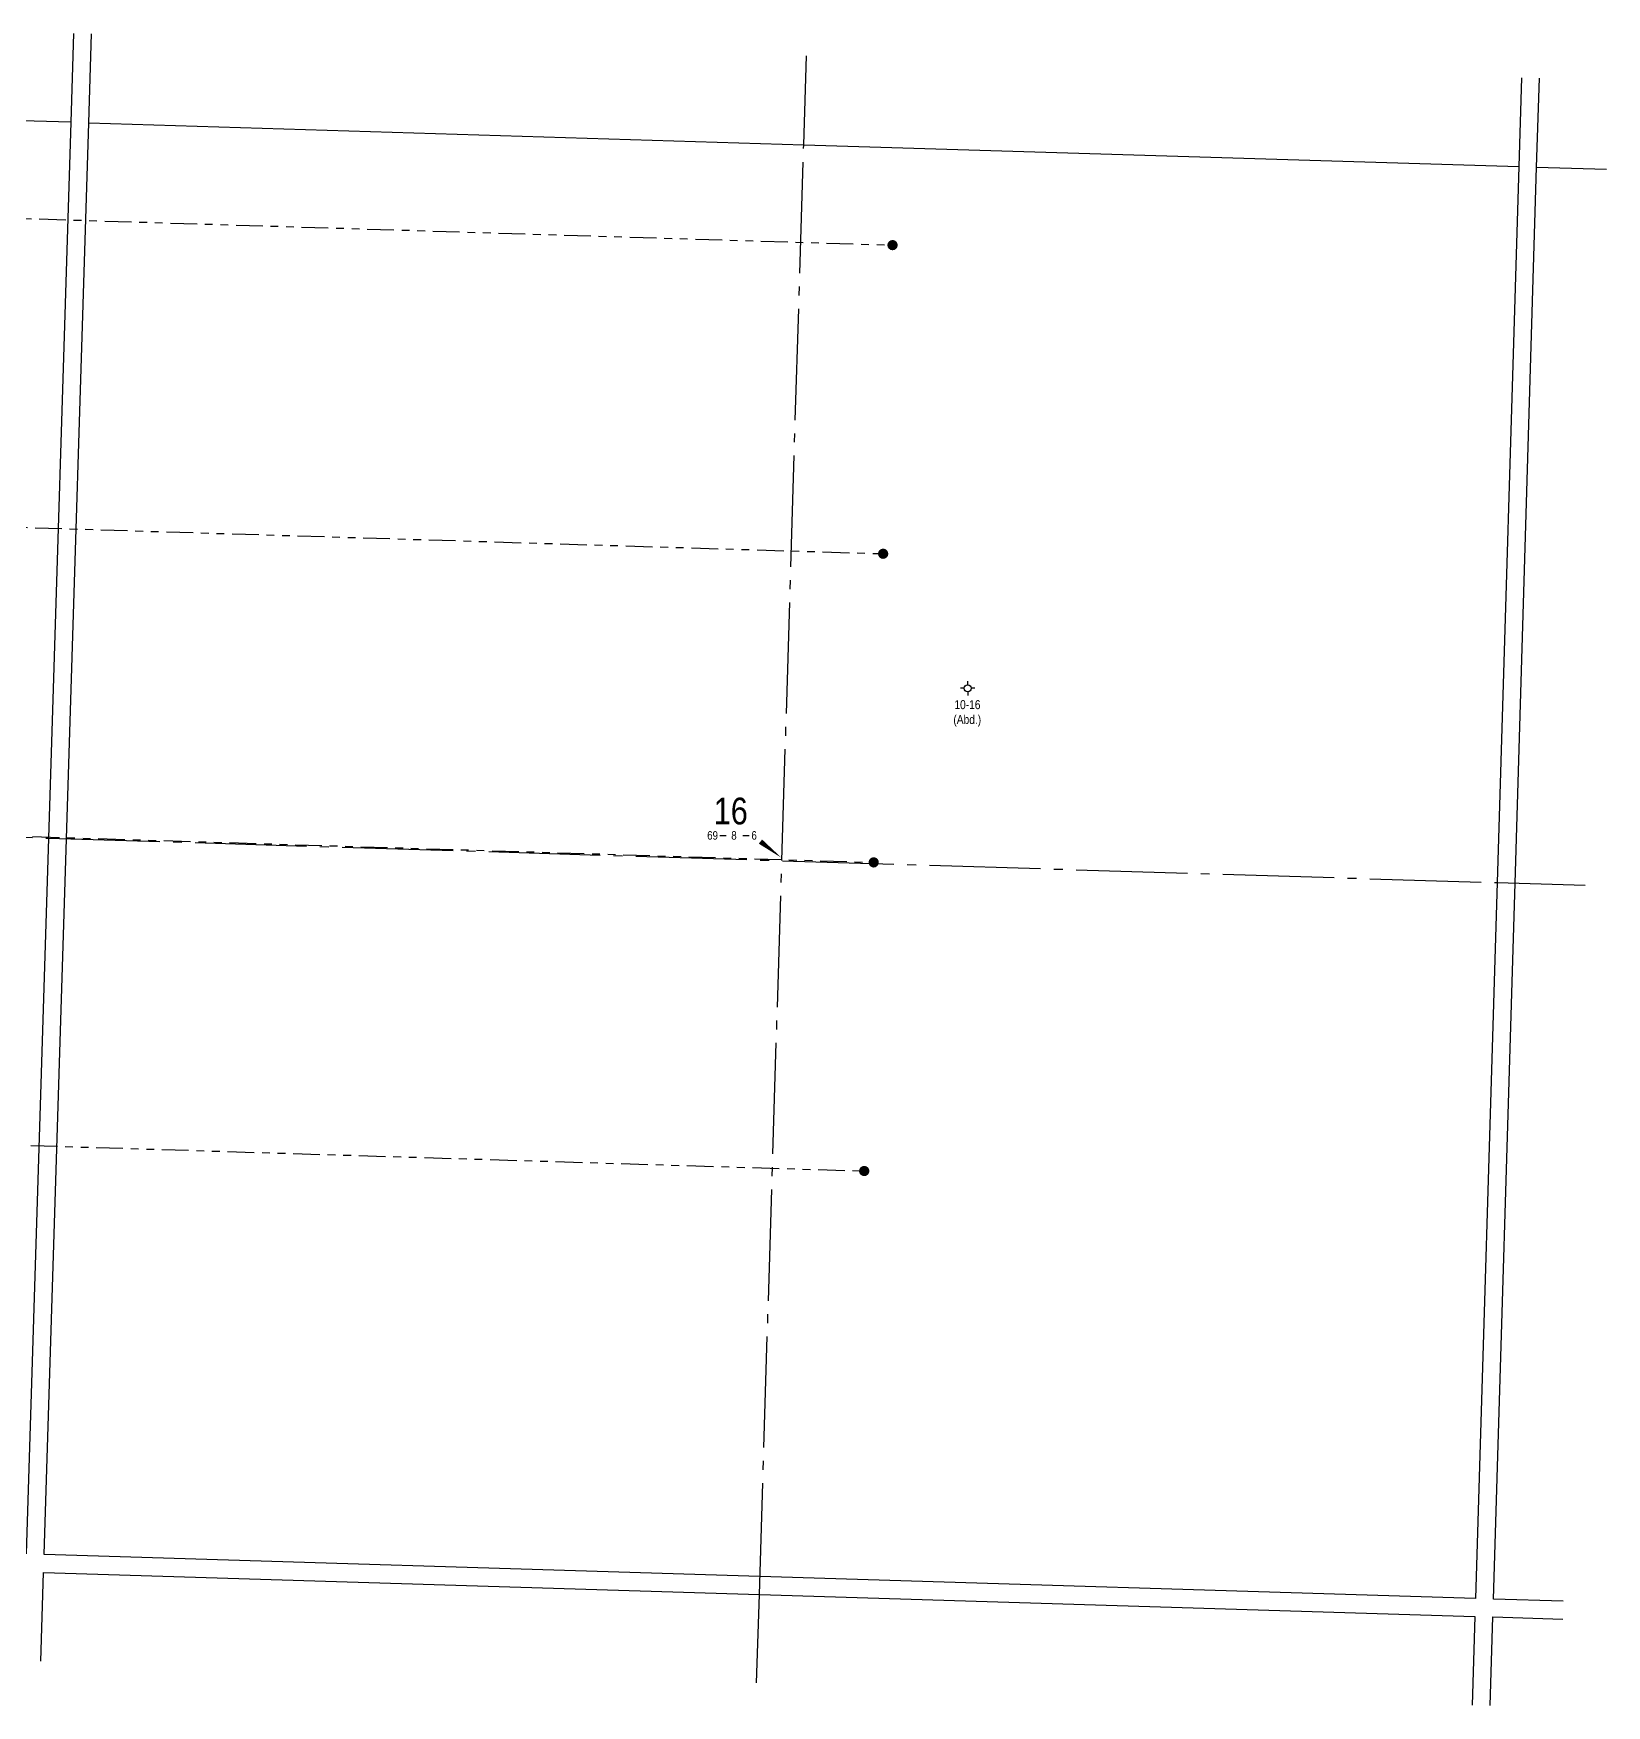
# Model space of a CAD drawing. Extents: x 353684 to 362846, y 6089656 to 6096169.
# Drawn here: x 361079 to 362846, y 6093112 to 6094991 of the extents above; entities that cross this region are included whole.
import ezdxf
from ezdxf.enums import TextEntityAlignment as Align

# ---------------------------------------------------------------- set-up
doc = ezdxf.new("R2010")
doc.units = 0
doc.header["$LTSCALE"] = 5
doc.linetypes.add('foc-DRILLPATH', pattern=[14.75, 6, -1.75, 1.75, -1.75, 1.75, -1.75])
doc.linetypes.add('foc-QUARTERLINE', pattern=[33, 25, -3, 2, -3])
for name, color, linetype in [('10', 1, 'Continuous'), ('9', 3, 'Continuous'), ('ABADATA-DRILL-T', 8, 'Continuous'), ('L-MON', 1, 'Continuous'), ('L-QSEC', 8, 'foc-QUARTERLINE'), ('L-SEC', 7, 'Continuous'), ('L-SECLBL', 7, 'Continuous'), ('P-PDRILLPATH', 12, 'foc-DRILLPATH')]:
    doc.layers.add(name, color=color, linetype=linetype)
doc.styles.add('80L', font='ARIALN.TTF', dxfattribs={"height": 10})
doc.styles.add('SIMPLEX', font='ARIALN.TTF')

# ---------------------------------------------------------------- blocks, each defined once
blk = doc.blocks.new('plbh')
at = {"layer": 'L-MON'}
h = blk.add_hatch(color=255, dxfattribs=at)
h.dxf.hatch_style = 1
edge = h.paths.add_edge_path()
edge.add_arc((0, 0), 1.16, 0, 360)
h = blk.add_hatch(color=256, dxfattribs=at)
h.dxf.hatch_style = 1
h.paths.add_polyline_path([(-0.96, 0, 1), (0.96, 0, 1)])
h.paths.add_polyline_path([(0.91, 0, -1), (-0.91, 0, -1)], flags=16)
h.paths.add_polyline_path([(0.45, 0, -1), (-0.45, 0, -1)], flags=0)
h = blk.add_hatch(color=256, dxfattribs=at)
h.dxf.hatch_style = 1
h.paths.add_polyline_path([(-0.45, 0, 1), (0.45, 0, 1)])
h.paths.add_polyline_path([(0.4, 0, -1), (-0.4, 0, -1)], flags=16)
at = {"layer": 'L-MON', "color": 240}
for radius in [0.96, 0.91, 0.45, 0.4]:
    blk.add_circle((0, 0), radius, dxfattribs=at)
blk = doc.blocks.new('Gabd')
for p, q in [((-0.81, 0), (-1.62, 0)), ((0, 0.81), (0, 1.62)), ((1.62, 0), (0.81, 0)), ((0, -0.81), (0, -1.62))]:
    blk.add_line(p, q)
blk.add_circle((0, 0), 0.8)
blk = doc.blocks.new('L-SECLBL')
at = {"layer": '9', "color": 7}
for p, q in [((-5.1, -27.8), (-12.3, -27.8)), ((20.7, -27.8), (13.5, -27.8))]:
    blk.add_line(p, q, dxfattribs=at)
at = {"layer": '10', "color": 2, "style": 'SIMPLEX'}
blk.add_attdef('SEC', text='', height=30, dxfattribs=at).set_placement((0, 0), align=Align.MIDDLE)
at = {"layer": '10', "color": 5, "style": '80L'}
blk.add_attdef('TWP', text='', height=9.5, dxfattribs=at).set_placement((-14.4, -27.4), align=Align.MIDDLE_RIGHT)
blk.add_attdef('RGE', text='', height=9.5, dxfattribs=at).set_placement((3.6, -27.4), align=Align.MIDDLE_CENTER)
blk.add_attdef('MER', text='', height=9.5, dxfattribs=at).set_placement((23.2, -27.4), align=Align.MIDDLE_LEFT)

msp = doc.modelspace()

# ---------------------------------------------------------------- linework, layer by layer
at = {"layer": 'L-QSEC'}
for p, q in [((361944.06, 6094866.05), (361947.159, 6094965.9)), ((361894.273, 6093237.395), (361944.06, 6094866.05)), ((359468.411, 6094137.91), (361095.633, 6094087.009)), ((361095.633, 6094087.009), (362723.168, 6094036.996)), ((362723.168, 6094036.996), (362821.837, 6094033.985)), ((361891.166, 6093137.814), (361894.273, 6093237.395))]:
    msp.add_line(p, q, dxfattribs=at)
at = {"layer": 'L-SEC'}
for p, q in [((361123.888, 6094991.081), (361120.709, 6094891.229)), ((361140.816, 6094890.615), (361143.995, 6094990.466)), ((362750.256, 6094941.337), (362747.202, 6094841.482)), ((362767.31, 6094840.864), (362770.363, 6094940.722)), ((361120.709, 6094891.229), (360317.414, 6094916.408)), ((361120.709, 6094891.229), (361095.633, 6094087.009)), ((361115.739, 6094086.391), (361140.816, 6094890.615)), ((361140.816, 6094890.615), (361944.06, 6094866.05)), ((361944.06, 6094866.05), (362747.202, 6094841.482)), ((362747.202, 6094841.482), (362723.168, 6094036.996)), ((362743.276, 6094036.383), (362767.31, 6094840.864)), ((362767.31, 6094840.864), (362845.871, 6094838.445)), ((361095.633, 6094087.009), (361070.589, 6093282.808)), ((361090.696, 6093282.19), (361115.739, 6094086.391)), ((362723.168, 6094036.996), (362698.614, 6093232.763)), ((362718.721, 6093232.145), (362743.276, 6094036.383)), ((361894.887, 6093257.502), (361090.696, 6093282.19)), ((361086.95, 6093162.504), (361090.07, 6093262.084)), ((361090.07, 6093262.084), (361894.273, 6093237.395)), ((362698.614, 6093232.763), (361894.887, 6093257.502)), ((361894.273, 6093237.395), (362698, 6093212.656)), ((362797.29, 6093229.728), (362718.721, 6093232.145)), ((362698, 6093212.656), (362694.903, 6093113.075)), ((362715.011, 6093112.456), (362718.107, 6093212.038)), ((362718.107, 6093212.038), (362796.668, 6093209.621))]:
    msp.add_line(p, q, dxfattribs=at)
at = {"layer": 'L-SECLBL', "flags": 128}
msp.add_lwpolyline([(361919.158, 6094064.836, 0, 5.998, 0), (361895.406, 6094083.124, 0, 0, 0)], format="xyseb", dxfattribs=at)
at = {"layer": 'P-PDRILLPATH', "flags": 128}
for points in [[(357977.894, 6094367.13), (359620.271, 6094827.454), (362043.83, 6094753.265)], [(357987.886, 6094366.805), (359609.324, 6094480.717), (362033.229, 6094406.517)], [(357997.873, 6094366.486), (359598.377, 6094133.979), (362022.627, 6094059.769)], [(358007.856, 6094366.182), (359587.43, 6093787.242), (362012.026, 6093713.021)]]:
    msp.add_lwpolyline(points, dxfattribs=at)

# ---------------------------------------------------------------- block references
at = {"layer": 'ABADATA-DRILL-T', "xscale": 4.998289149999994, "yscale": 4.998289149999994, "zscale": 4.998289149999994}
msp.add_blockref('Gabd', (362128.255, 6094255.31), dxfattribs=at)
at = {"layer": 'L-MON', "xscale": 4.998703049999992, "yscale": 4.998703049999992, "zscale": 4.998703049999992}
for p in [(362043.83, 6094753.265), (362033.229, 6094406.517), (362022.627, 6094059.769), (362012.026, 6093713.021)]:
    msp.add_blockref('plbh', p, dxfattribs=at)
at = {"layer": 'L-SECLBL', "xscale": 0.9997379999999947, "yscale": 0.9997379999999947, "zscale": 0.9997379999999947}
msp.add_blockref('L-SECLBL', (361862.101, 6094117.462), dxfattribs=at).add_auto_attribs({'SEC': '16', 'TWP': '69', 'RGE': '8', 'MER': '6'})

# ---------------------------------------------------------------- texts
at = {"layer": 'ABADATA-DRILL-T', "insert": (362111.748, 6094241.996), "char_height": 10.00365, "attachment_point": 1, "style": '80L'}
msp.add_mtext_dynamic_manual_height_columns('\\pi1.5376;10-16\\P\\pi0.39462;(Abd.)', width=30.60913, gutter_width=50.018, heights=[0], dxfattribs=at)

doc.saveas('drawing.dxf')
